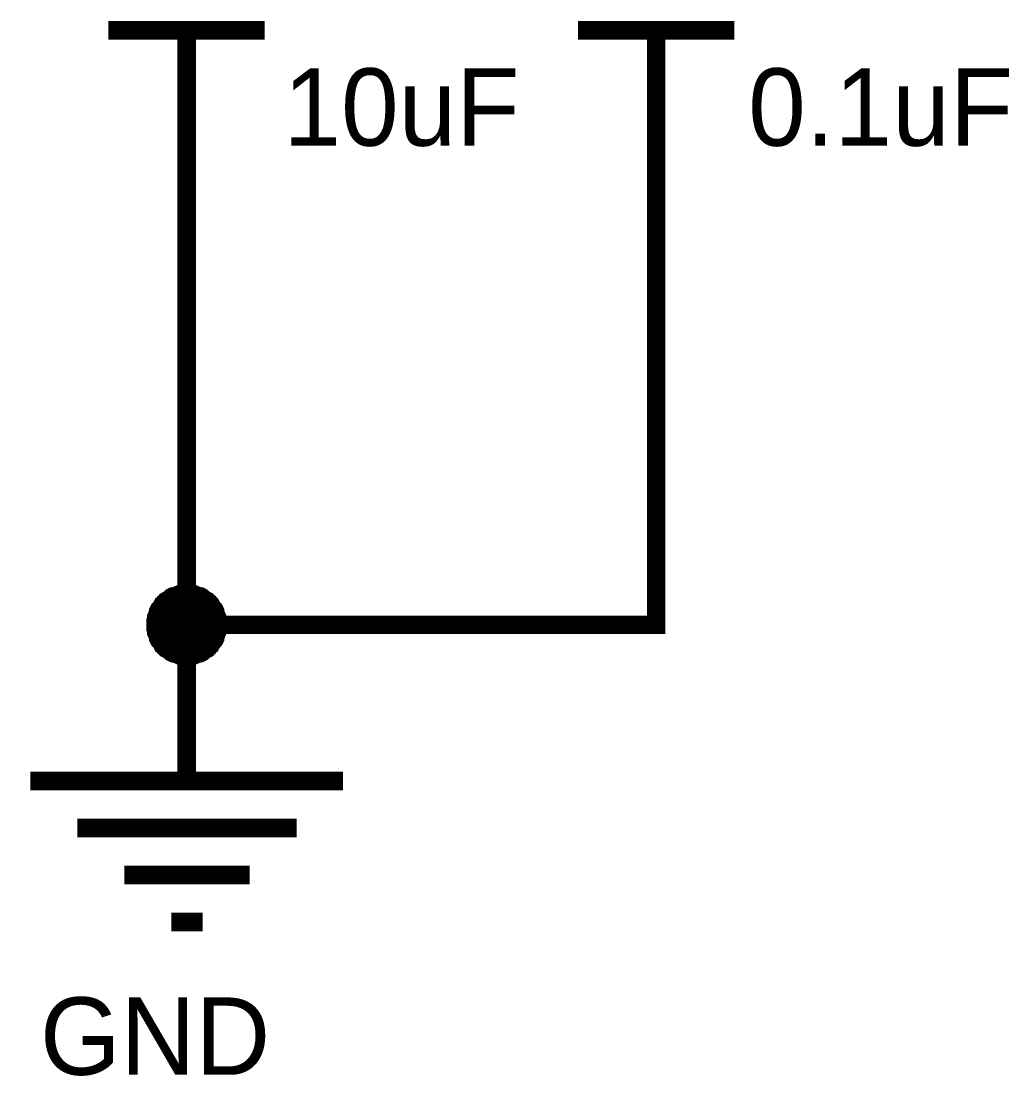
# Model space of a CAD drawing. Header units: millimetres. Extents: x 0 to 19, y 0 to 9.5.
# Drawn here: x 0.794 to 1.426, y 6.811 to 7.486 of the extents above; entities that cross this region are included whole.
import ezdxf

# ---------------------------------------------------------------- set-up
doc = ezdxf.new("R2010")
doc.units = ezdxf.units.MM
doc.header["$MEASUREMENT"] = 0
doc.layers.add('Sheet', color=255, linetype='Continuous')

msp = doc.modelspace()

# ---------------------------------------------------------------- linework, layer by layer
at = {"layer": 'Sheet'}
for points, const_width in [([(0.85017, 7.48001), (0.95009, 7.48001)], 0.0118), ([(0.90013, 7.41989), (0.90013, 7.48001)], 0.0118), ([(1.15036, 7.48001), (1.25028, 7.48001)], 0.0118), ([(1.20032, 7.41989), (1.20032, 7.48001)], 0.0118), ([(0.90013, 7.41989), (0.90013, 7.39999)], 0.0118), ([(1.20032, 7.41989), (1.20032, 7.39999)], 0.0118), ([(0.90013, 7.39999), (0.90013, 7.0998), (1.20032, 7.0998), (1.20032, 7.39999)], 0.0118), ([(0.88024, 7.0998), (0.88024, 7.10068), (0.88024, 7.10201), (0.88068, 7.10289), (0.88068, 7.10378), (0.88068, 7.10466), (0.88112, 7.10555), (0.88156, 7.10687), (0.882, 7.10776), (0.882, 7.10864), (0.88245, 7.10953), (0.88289, 7.10997), (0.88377, 7.11085), (0.88421, 7.11174), (0.88466, 7.11262), (0.88554, 7.11306), (0.88598, 7.11395), (0.88687, 7.11439), (0.88731, 7.11527), (0.88819, 7.11572), (0.88908, 7.11616), (0.88996, 7.11704), (0.8904, 7.11748), (0.89129, 7.11793), (0.89217, 7.11793), (0.89306, 7.11837), (0.89438, 7.11881), (0.89527, 7.11925), (0.89615, 7.11925), (0.89704, 7.11925), (0.89792, 7.11969), (0.89925, 7.11969), (0.90013, 7.11969)], 0.0118), ([(0.88024, 7.0998), (0.88024, 7.10068), (0.88024, 7.10201), (0.88068, 7.10289), (0.88068, 7.10378), (0.88068, 7.10466), (0.88112, 7.10555), (0.88156, 7.10687), (0.882, 7.10776), (0.882, 7.10864), (0.88245, 7.10953), (0.88289, 7.10997), (0.88377, 7.11085), (0.88421, 7.11174), (0.88466, 7.11262), (0.88554, 7.11306), (0.88598, 7.11395), (0.88687, 7.11439), (0.88731, 7.11527), (0.88819, 7.11572), (0.88908, 7.11616), (0.88996, 7.11704), (0.8904, 7.11748), (0.89129, 7.11793), (0.89217, 7.11793), (0.89306, 7.11837), (0.89438, 7.11881), (0.89527, 7.11925), (0.89615, 7.11925), (0.89704, 7.11925), (0.89792, 7.11969), (0.89925, 7.11969), (0.90013, 7.11969)], 0.0118), ([(0.88024, 7.0998), (0.88024, 7.10068), (0.88024, 7.10201), (0.88068, 7.10289), (0.88068, 7.10378), (0.88068, 7.10466), (0.88112, 7.10555), (0.88156, 7.10687), (0.882, 7.10776), (0.882, 7.10864), (0.88245, 7.10953), (0.88289, 7.10997), (0.88377, 7.11085), (0.88421, 7.11174), (0.88466, 7.11262), (0.88554, 7.11306), (0.88598, 7.11395), (0.88687, 7.11439), (0.88731, 7.11527), (0.88819, 7.11572), (0.88908, 7.11616), (0.88996, 7.11704), (0.8904, 7.11748), (0.89129, 7.11793), (0.89217, 7.11793), (0.89306, 7.11837), (0.89438, 7.11881), (0.89527, 7.11925), (0.89615, 7.11925), (0.89704, 7.11925), (0.89792, 7.11969), (0.89925, 7.11969), (0.90013, 7.11969)], 0.0118), ([(0.88024, 7.0998), (0.88024, 7.10068), (0.88024, 7.10201), (0.88068, 7.10289), (0.88068, 7.10378), (0.88068, 7.10466), (0.88112, 7.10555), (0.88156, 7.10687), (0.882, 7.10776), (0.882, 7.10864), (0.88245, 7.10953), (0.88289, 7.10997), (0.88377, 7.11085), (0.88421, 7.11174), (0.88466, 7.11262), (0.88554, 7.11306), (0.88598, 7.11395), (0.88687, 7.11439), (0.88731, 7.11527), (0.88819, 7.11572), (0.88908, 7.11616), (0.88996, 7.11704), (0.8904, 7.11748), (0.89129, 7.11793), (0.89217, 7.11793), (0.89306, 7.11837), (0.89438, 7.11881), (0.89527, 7.11925), (0.89615, 7.11925), (0.89704, 7.11925), (0.89792, 7.11969), (0.89925, 7.11969), (0.90013, 7.11969)], 0.0118), ([(0.90013, 7.11969), (0.90013, 7.11969)], 0.0118), ([(0.90013, 7.11969), (0.90101, 7.11969), (0.90234, 7.11969), (0.90323, 7.11925), (0.90411, 7.11925), (0.90499, 7.11925), (0.90588, 7.11881), (0.9072, 7.11837), (0.90809, 7.11793), (0.90897, 7.11793), (0.90986, 7.11748), (0.9103, 7.11704), (0.91118, 7.11616), (0.91207, 7.11572), (0.91295, 7.11527), (0.91339, 7.11439), (0.91428, 7.11395), (0.91472, 7.11306), (0.9156, 7.11262), (0.91605, 7.11174), (0.91649, 7.11085), (0.91737, 7.10997), (0.91781, 7.10953), (0.91826, 7.10864), (0.91826, 7.10776), (0.9187, 7.10687), (0.91914, 7.10555), (0.91958, 7.10466), (0.91958, 7.10378), (0.91958, 7.10289), (0.92003, 7.10201), (0.92003, 7.10068), (0.92003, 7.0998)], 0.0118), ([(0.90013, 7.11969), (0.90013, 7.11969)], 0.0118), ([(0.90013, 7.11969), (0.90101, 7.11969), (0.90234, 7.11969), (0.90323, 7.11925), (0.90411, 7.11925), (0.90499, 7.11925), (0.90588, 7.11881), (0.9072, 7.11837), (0.90809, 7.11793), (0.90897, 7.11793), (0.90986, 7.11748), (0.9103, 7.11704), (0.91118, 7.11616), (0.91207, 7.11572), (0.91295, 7.11527), (0.91339, 7.11439), (0.91428, 7.11395), (0.91472, 7.11306), (0.9156, 7.11262), (0.91605, 7.11174), (0.91649, 7.11085), (0.91737, 7.10997), (0.91781, 7.10953), (0.91826, 7.10864), (0.91826, 7.10776), (0.9187, 7.10687), (0.91914, 7.10555), (0.91958, 7.10466), (0.91958, 7.10378), (0.91958, 7.10289), (0.92003, 7.10201), (0.92003, 7.10068), (0.92003, 7.0998)], 0.0118), ([(0.90013, 7.11969), (0.90013, 7.11969)], 0.0118), ([(0.90013, 7.11969), (0.90101, 7.11969), (0.90234, 7.11969), (0.90323, 7.11925), (0.90411, 7.11925), (0.90499, 7.11925), (0.90588, 7.11881), (0.9072, 7.11837), (0.90809, 7.11793), (0.90897, 7.11793), (0.90986, 7.11748), (0.9103, 7.11704), (0.91118, 7.11616), (0.91207, 7.11572), (0.91295, 7.11527), (0.91339, 7.11439), (0.91428, 7.11395), (0.91472, 7.11306), (0.9156, 7.11262), (0.91605, 7.11174), (0.91649, 7.11085), (0.91737, 7.10997), (0.91781, 7.10953), (0.91826, 7.10864), (0.91826, 7.10776), (0.9187, 7.10687), (0.91914, 7.10555), (0.91958, 7.10466), (0.91958, 7.10378), (0.91958, 7.10289), (0.92003, 7.10201), (0.92003, 7.10068), (0.92003, 7.0998)], 0.0118), ([(0.90013, 7.11969), (0.90013, 7.11969)], 0.0118), ([(0.90013, 7.11969), (0.90101, 7.11969), (0.90234, 7.11969), (0.90323, 7.11925), (0.90411, 7.11925), (0.90499, 7.11925), (0.90588, 7.11881), (0.9072, 7.11837), (0.90809, 7.11793), (0.90897, 7.11793), (0.90986, 7.11748), (0.9103, 7.11704), (0.91118, 7.11616), (0.91207, 7.11572), (0.91295, 7.11527), (0.91339, 7.11439), (0.91428, 7.11395), (0.91472, 7.11306), (0.9156, 7.11262), (0.91605, 7.11174), (0.91649, 7.11085), (0.91737, 7.10997), (0.91781, 7.10953), (0.91826, 7.10864), (0.91826, 7.10776), (0.9187, 7.10687), (0.91914, 7.10555), (0.91958, 7.10466), (0.91958, 7.10378), (0.91958, 7.10289), (0.92003, 7.10201), (0.92003, 7.10068), (0.92003, 7.0998)], 0.0118), ([(0.88024, 7.0998), (0.88024, 7.10068), (0.88024, 7.10201), (0.88068, 7.10289), (0.88068, 7.10378), (0.88068, 7.10466), (0.88112, 7.10555), (0.88156, 7.10687), (0.882, 7.10776), (0.882, 7.10864), (0.88245, 7.10953), (0.88289, 7.10997), (0.88377, 7.11085), (0.88421, 7.11174), (0.88466, 7.11262), (0.88554, 7.11306), (0.88598, 7.11395), (0.88687, 7.11439), (0.88731, 7.11527), (0.88819, 7.11572), (0.88908, 7.11616), (0.88996, 7.11704), (0.8904, 7.11748), (0.89129, 7.11793), (0.89217, 7.11793), (0.89306, 7.11837), (0.89438, 7.11881), (0.89527, 7.11925), (0.89615, 7.11925), (0.89704, 7.11925), (0.89792, 7.11969), (0.89925, 7.11969), (0.90013, 7.11969)], 0.0039), ([(0.88024, 7.0998), (0.88024, 7.10068), (0.88024, 7.10201), (0.88068, 7.10289), (0.88068, 7.10378), (0.88068, 7.10466), (0.88112, 7.10555), (0.88156, 7.10687), (0.882, 7.10776), (0.882, 7.10864), (0.88245, 7.10953), (0.88289, 7.10997), (0.88377, 7.11085), (0.88421, 7.11174), (0.88466, 7.11262), (0.88554, 7.11306), (0.88598, 7.11395), (0.88687, 7.11439), (0.88731, 7.11527), (0.88819, 7.11572), (0.88908, 7.11616), (0.88996, 7.11704), (0.8904, 7.11748), (0.89129, 7.11793), (0.89217, 7.11793), (0.89306, 7.11837), (0.89438, 7.11881), (0.89527, 7.11925), (0.89615, 7.11925), (0.89704, 7.11925), (0.89792, 7.11969), (0.89925, 7.11969), (0.90013, 7.11969)], 0.0039), ([(0.88024, 7.0998), (0.88024, 7.10068), (0.88024, 7.10201), (0.88068, 7.10289), (0.88068, 7.10378), (0.88068, 7.10466), (0.88112, 7.10555), (0.88156, 7.10687), (0.882, 7.10776), (0.882, 7.10864), (0.88245, 7.10953), (0.88289, 7.10997), (0.88377, 7.11085), (0.88421, 7.11174), (0.88466, 7.11262), (0.88554, 7.11306), (0.88598, 7.11395), (0.88687, 7.11439), (0.88731, 7.11527), (0.88819, 7.11572), (0.88908, 7.11616), (0.88996, 7.11704), (0.8904, 7.11748), (0.89129, 7.11793), (0.89217, 7.11793), (0.89306, 7.11837), (0.89438, 7.11881), (0.89527, 7.11925), (0.89615, 7.11925), (0.89704, 7.11925), (0.89792, 7.11969), (0.89925, 7.11969), (0.90013, 7.11969)], 0.0039), ([(0.88024, 7.0998), (0.88024, 7.10068), (0.88024, 7.10201), (0.88068, 7.10289), (0.88068, 7.10378), (0.88068, 7.10466), (0.88112, 7.10555), (0.88156, 7.10687), (0.882, 7.10776), (0.882, 7.10864), (0.88245, 7.10953), (0.88289, 7.10997), (0.88377, 7.11085), (0.88421, 7.11174), (0.88466, 7.11262), (0.88554, 7.11306), (0.88598, 7.11395), (0.88687, 7.11439), (0.88731, 7.11527), (0.88819, 7.11572), (0.88908, 7.11616), (0.88996, 7.11704), (0.8904, 7.11748), (0.89129, 7.11793), (0.89217, 7.11793), (0.89306, 7.11837), (0.89438, 7.11881), (0.89527, 7.11925), (0.89615, 7.11925), (0.89704, 7.11925), (0.89792, 7.11969), (0.89925, 7.11969), (0.90013, 7.11969)], 0.0039), ([(0.90013, 7.11969), (0.90013, 7.11969)], 0.0039), ([(0.90013, 7.11969), (0.90101, 7.11969), (0.90234, 7.11969), (0.90323, 7.11925), (0.90411, 7.11925), (0.90499, 7.11925), (0.90588, 7.11881), (0.9072, 7.11837), (0.90809, 7.11793), (0.90897, 7.11793), (0.90986, 7.11748), (0.9103, 7.11704), (0.91118, 7.11616), (0.91207, 7.11572), (0.91295, 7.11527), (0.91339, 7.11439), (0.91428, 7.11395), (0.91472, 7.11306), (0.9156, 7.11262), (0.91605, 7.11174), (0.91649, 7.11085), (0.91737, 7.10997), (0.91781, 7.10953), (0.91826, 7.10864), (0.91826, 7.10776), (0.9187, 7.10687), (0.91914, 7.10555), (0.91958, 7.10466), (0.91958, 7.10378), (0.91958, 7.10289), (0.92003, 7.10201), (0.92003, 7.10068), (0.92003, 7.0998)], 0.0039), ([(0.90013, 7.11969), (0.90013, 7.11969)], 0.0039), ([(0.90013, 7.11969), (0.90101, 7.11969), (0.90234, 7.11969), (0.90323, 7.11925), (0.90411, 7.11925), (0.90499, 7.11925), (0.90588, 7.11881), (0.9072, 7.11837), (0.90809, 7.11793), (0.90897, 7.11793), (0.90986, 7.11748), (0.9103, 7.11704), (0.91118, 7.11616), (0.91207, 7.11572), (0.91295, 7.11527), (0.91339, 7.11439), (0.91428, 7.11395), (0.91472, 7.11306), (0.9156, 7.11262), (0.91605, 7.11174), (0.91649, 7.11085), (0.91737, 7.10997), (0.91781, 7.10953), (0.91826, 7.10864), (0.91826, 7.10776), (0.9187, 7.10687), (0.91914, 7.10555), (0.91958, 7.10466), (0.91958, 7.10378), (0.91958, 7.10289), (0.92003, 7.10201), (0.92003, 7.10068), (0.92003, 7.0998)], 0.0039), ([(0.90013, 7.11969), (0.90013, 7.11969)], 0.0039), ([(0.90013, 7.11969), (0.90101, 7.11969), (0.90234, 7.11969), (0.90323, 7.11925), (0.90411, 7.11925), (0.90499, 7.11925), (0.90588, 7.11881), (0.9072, 7.11837), (0.90809, 7.11793), (0.90897, 7.11793), (0.90986, 7.11748), (0.9103, 7.11704), (0.91118, 7.11616), (0.91207, 7.11572), (0.91295, 7.11527), (0.91339, 7.11439), (0.91428, 7.11395), (0.91472, 7.11306), (0.9156, 7.11262), (0.91605, 7.11174), (0.91649, 7.11085), (0.91737, 7.10997), (0.91781, 7.10953), (0.91826, 7.10864), (0.91826, 7.10776), (0.9187, 7.10687), (0.91914, 7.10555), (0.91958, 7.10466), (0.91958, 7.10378), (0.91958, 7.10289), (0.92003, 7.10201), (0.92003, 7.10068), (0.92003, 7.0998)], 0.0039), ([(0.90013, 7.11969), (0.90013, 7.11969)], 0.0039), ([(0.90013, 7.11969), (0.90101, 7.11969), (0.90234, 7.11969), (0.90323, 7.11925), (0.90411, 7.11925), (0.90499, 7.11925), (0.90588, 7.11881), (0.9072, 7.11837), (0.90809, 7.11793), (0.90897, 7.11793), (0.90986, 7.11748), (0.9103, 7.11704), (0.91118, 7.11616), (0.91207, 7.11572), (0.91295, 7.11527), (0.91339, 7.11439), (0.91428, 7.11395), (0.91472, 7.11306), (0.9156, 7.11262), (0.91605, 7.11174), (0.91649, 7.11085), (0.91737, 7.10997), (0.91781, 7.10953), (0.91826, 7.10864), (0.91826, 7.10776), (0.9187, 7.10687), (0.91914, 7.10555), (0.91958, 7.10466), (0.91958, 7.10378), (0.91958, 7.10289), (0.92003, 7.10201), (0.92003, 7.10068), (0.92003, 7.0998)], 0.0039), ([(0.90013, 7.07991), (0.89925, 7.07991), (0.89792, 7.07991), (0.89704, 7.08035), (0.89615, 7.08035), (0.89527, 7.08035), (0.89438, 7.08079), (0.89306, 7.08123), (0.89217, 7.08167), (0.89129, 7.08167), (0.8904, 7.08212), (0.88996, 7.08256), (0.88908, 7.08344), (0.88819, 7.08388), (0.88731, 7.08433), (0.88687, 7.08521), (0.88598, 7.08565), (0.88554, 7.08654), (0.88466, 7.08698), (0.88421, 7.08786), (0.88377, 7.08875), (0.88289, 7.08963), (0.88245, 7.09007), (0.882, 7.09096), (0.882, 7.09184), (0.88156, 7.09273), (0.88112, 7.09405), (0.88068, 7.09494), (0.88068, 7.09582), (0.88068, 7.09671), (0.88024, 7.09759), (0.88024, 7.09892), (0.88024, 7.0998)], 0.0118), ([(0.88024, 7.0998), (0.88024, 7.0998)], 0.0118), ([(0.90013, 7.07991), (0.89925, 7.07991), (0.89792, 7.07991), (0.89704, 7.08035), (0.89615, 7.08035), (0.89527, 7.08035), (0.89438, 7.08079), (0.89306, 7.08123), (0.89217, 7.08167), (0.89129, 7.08167), (0.8904, 7.08212), (0.88996, 7.08256), (0.88908, 7.08344), (0.88819, 7.08388), (0.88731, 7.08433), (0.88687, 7.08521), (0.88598, 7.08565), (0.88554, 7.08654), (0.88466, 7.08698), (0.88421, 7.08786), (0.88377, 7.08875), (0.88289, 7.08963), (0.88245, 7.09007), (0.882, 7.09096), (0.882, 7.09184), (0.88156, 7.09273), (0.88112, 7.09405), (0.88068, 7.09494), (0.88068, 7.09582), (0.88068, 7.09671), (0.88024, 7.09759), (0.88024, 7.09892), (0.88024, 7.0998)], 0.0118), ([(0.88024, 7.0998), (0.88024, 7.0998)], 0.0118), ([(0.90013, 7.07991), (0.89925, 7.07991), (0.89792, 7.07991), (0.89704, 7.08035), (0.89615, 7.08035), (0.89527, 7.08035), (0.89438, 7.08079), (0.89306, 7.08123), (0.89217, 7.08167), (0.89129, 7.08167), (0.8904, 7.08212), (0.88996, 7.08256), (0.88908, 7.08344), (0.88819, 7.08388), (0.88731, 7.08433), (0.88687, 7.08521), (0.88598, 7.08565), (0.88554, 7.08654), (0.88466, 7.08698), (0.88421, 7.08786), (0.88377, 7.08875), (0.88289, 7.08963), (0.88245, 7.09007), (0.882, 7.09096), (0.882, 7.09184), (0.88156, 7.09273), (0.88112, 7.09405), (0.88068, 7.09494), (0.88068, 7.09582), (0.88068, 7.09671), (0.88024, 7.09759), (0.88024, 7.09892), (0.88024, 7.0998)], 0.0118), ([(0.88024, 7.0998), (0.88024, 7.0998)], 0.0118), ([(0.90013, 7.07991), (0.89925, 7.07991), (0.89792, 7.07991), (0.89704, 7.08035), (0.89615, 7.08035), (0.89527, 7.08035), (0.89438, 7.08079), (0.89306, 7.08123), (0.89217, 7.08167), (0.89129, 7.08167), (0.8904, 7.08212), (0.88996, 7.08256), (0.88908, 7.08344), (0.88819, 7.08388), (0.88731, 7.08433), (0.88687, 7.08521), (0.88598, 7.08565), (0.88554, 7.08654), (0.88466, 7.08698), (0.88421, 7.08786), (0.88377, 7.08875), (0.88289, 7.08963), (0.88245, 7.09007), (0.882, 7.09096), (0.882, 7.09184), (0.88156, 7.09273), (0.88112, 7.09405), (0.88068, 7.09494), (0.88068, 7.09582), (0.88068, 7.09671), (0.88024, 7.09759), (0.88024, 7.09892), (0.88024, 7.0998)], 0.0118), ([(0.88024, 7.0998), (0.88024, 7.0998)], 0.0118), ([(0.90013, 7.0998), (0.90013, 6.99988)], 0.0118), ([(0.92003, 7.0998), (0.92003, 7.09892), (0.92003, 7.09759), (0.91958, 7.09671), (0.91958, 7.09582), (0.91958, 7.09494), (0.91914, 7.09405), (0.9187, 7.09273), (0.91826, 7.09184), (0.91826, 7.09096), (0.91781, 7.09007), (0.91737, 7.08963), (0.91649, 7.08875), (0.91605, 7.08786), (0.9156, 7.08698), (0.91472, 7.08654), (0.91428, 7.08565), (0.91339, 7.08521), (0.91295, 7.08433), (0.91207, 7.08388), (0.91118, 7.08344), (0.9103, 7.08256), (0.90986, 7.08212), (0.90897, 7.08167), (0.90809, 7.08167), (0.9072, 7.08123), (0.90588, 7.08079), (0.90499, 7.08035), (0.90411, 7.08035), (0.90323, 7.08035), (0.90234, 7.07991), (0.90101, 7.07991), (0.90013, 7.07991)], 0.0118), ([(0.92003, 7.0998), (0.92003, 7.09892), (0.92003, 7.09759), (0.91958, 7.09671), (0.91958, 7.09582), (0.91958, 7.09494), (0.91914, 7.09405), (0.9187, 7.09273), (0.91826, 7.09184), (0.91826, 7.09096), (0.91781, 7.09007), (0.91737, 7.08963), (0.91649, 7.08875), (0.91605, 7.08786), (0.9156, 7.08698), (0.91472, 7.08654), (0.91428, 7.08565), (0.91339, 7.08521), (0.91295, 7.08433), (0.91207, 7.08388), (0.91118, 7.08344), (0.9103, 7.08256), (0.90986, 7.08212), (0.90897, 7.08167), (0.90809, 7.08167), (0.9072, 7.08123), (0.90588, 7.08079), (0.90499, 7.08035), (0.90411, 7.08035), (0.90323, 7.08035), (0.90234, 7.07991), (0.90101, 7.07991), (0.90013, 7.07991)], 0.0118), ([(0.92003, 7.0998), (0.92003, 7.09892), (0.92003, 7.09759), (0.91958, 7.09671), (0.91958, 7.09582), (0.91958, 7.09494), (0.91914, 7.09405), (0.9187, 7.09273), (0.91826, 7.09184), (0.91826, 7.09096), (0.91781, 7.09007), (0.91737, 7.08963), (0.91649, 7.08875), (0.91605, 7.08786), (0.9156, 7.08698), (0.91472, 7.08654), (0.91428, 7.08565), (0.91339, 7.08521), (0.91295, 7.08433), (0.91207, 7.08388), (0.91118, 7.08344), (0.9103, 7.08256), (0.90986, 7.08212), (0.90897, 7.08167), (0.90809, 7.08167), (0.9072, 7.08123), (0.90588, 7.08079), (0.90499, 7.08035), (0.90411, 7.08035), (0.90323, 7.08035), (0.90234, 7.07991), (0.90101, 7.07991), (0.90013, 7.07991)], 0.0118), ([(0.92003, 7.0998), (0.92003, 7.09892), (0.92003, 7.09759), (0.91958, 7.09671), (0.91958, 7.09582), (0.91958, 7.09494), (0.91914, 7.09405), (0.9187, 7.09273), (0.91826, 7.09184), (0.91826, 7.09096), (0.91781, 7.09007), (0.91737, 7.08963), (0.91649, 7.08875), (0.91605, 7.08786), (0.9156, 7.08698), (0.91472, 7.08654), (0.91428, 7.08565), (0.91339, 7.08521), (0.91295, 7.08433), (0.91207, 7.08388), (0.91118, 7.08344), (0.9103, 7.08256), (0.90986, 7.08212), (0.90897, 7.08167), (0.90809, 7.08167), (0.9072, 7.08123), (0.90588, 7.08079), (0.90499, 7.08035), (0.90411, 7.08035), (0.90323, 7.08035), (0.90234, 7.07991), (0.90101, 7.07991), (0.90013, 7.07991)], 0.0118), ([(0.92003, 7.0998), (0.92003, 7.0998), (0.92003, 7.0998), (0.92003, 7.0998), (0.92003, 7.0998), (0.92003, 7.0998), (0.92003, 7.0998), (0.92003, 7.0998), (0.92003, 7.0998), (0.92003, 7.0998), (0.92003, 7.0998), (0.92003, 7.0998), (0.92003, 7.0998), (0.92003, 7.0998), (0.92003, 7.0998), (0.92003, 7.0998), (0.92003, 7.0998), (0.92003, 7.0998), (0.92003, 7.0998), (0.92003, 7.0998), (0.92003, 7.0998), (0.92003, 7.0998), (0.92003, 7.0998), (0.92003, 7.0998), (0.92003, 7.0998), (0.92003, 7.0998), (0.92003, 7.0998), (0.92003, 7.0998), (0.92003, 7.0998), (0.92003, 7.0998), (0.92003, 7.0998), (0.92003, 7.0998), (0.92003, 7.0998)], 0.0118), ([(0.92003, 7.0998), (0.92003, 7.0998)], 0.0118), ([(0.92003, 7.0998), (0.92003, 7.0998), (0.92003, 7.0998), (0.92003, 7.0998), (0.92003, 7.0998), (0.92003, 7.0998), (0.92003, 7.0998), (0.92003, 7.0998), (0.92003, 7.0998), (0.92003, 7.0998), (0.92003, 7.0998), (0.92003, 7.0998), (0.92003, 7.0998), (0.92003, 7.0998), (0.92003, 7.0998), (0.92003, 7.0998), (0.92003, 7.0998), (0.92003, 7.0998), (0.92003, 7.0998), (0.92003, 7.0998), (0.92003, 7.0998), (0.92003, 7.0998), (0.92003, 7.0998), (0.92003, 7.0998), (0.92003, 7.0998), (0.92003, 7.0998), (0.92003, 7.0998), (0.92003, 7.0998), (0.92003, 7.0998), (0.92003, 7.0998), (0.92003, 7.0998), (0.92003, 7.0998), (0.92003, 7.0998)], 0.0118), ([(0.92003, 7.0998), (0.92003, 7.0998)], 0.0118), ([(0.92003, 7.0998), (0.92003, 7.0998), (0.92003, 7.0998), (0.92003, 7.0998), (0.92003, 7.0998), (0.92003, 7.0998), (0.92003, 7.0998), (0.92003, 7.0998), (0.92003, 7.0998), (0.92003, 7.0998), (0.92003, 7.0998), (0.92003, 7.0998), (0.92003, 7.0998), (0.92003, 7.0998), (0.92003, 7.0998), (0.92003, 7.0998), (0.92003, 7.0998), (0.92003, 7.0998), (0.92003, 7.0998), (0.92003, 7.0998), (0.92003, 7.0998), (0.92003, 7.0998), (0.92003, 7.0998), (0.92003, 7.0998), (0.92003, 7.0998), (0.92003, 7.0998), (0.92003, 7.0998), (0.92003, 7.0998), (0.92003, 7.0998), (0.92003, 7.0998), (0.92003, 7.0998), (0.92003, 7.0998), (0.92003, 7.0998)], 0.0118), ([(0.92003, 7.0998), (0.92003, 7.0998)], 0.0118), ([(0.92003, 7.0998), (0.92003, 7.0998), (0.92003, 7.0998), (0.92003, 7.0998), (0.92003, 7.0998), (0.92003, 7.0998), (0.92003, 7.0998), (0.92003, 7.0998), (0.92003, 7.0998), (0.92003, 7.0998), (0.92003, 7.0998), (0.92003, 7.0998), (0.92003, 7.0998), (0.92003, 7.0998), (0.92003, 7.0998), (0.92003, 7.0998), (0.92003, 7.0998), (0.92003, 7.0998), (0.92003, 7.0998), (0.92003, 7.0998), (0.92003, 7.0998), (0.92003, 7.0998), (0.92003, 7.0998), (0.92003, 7.0998), (0.92003, 7.0998), (0.92003, 7.0998), (0.92003, 7.0998), (0.92003, 7.0998), (0.92003, 7.0998), (0.92003, 7.0998), (0.92003, 7.0998), (0.92003, 7.0998), (0.92003, 7.0998)], 0.0118), ([(0.92003, 7.0998), (0.92003, 7.0998)], 0.0118), ([(0.90013, 7.07991), (0.89925, 7.07991), (0.89792, 7.07991), (0.89704, 7.08035), (0.89615, 7.08035), (0.89527, 7.08035), (0.89438, 7.08079), (0.89306, 7.08123), (0.89217, 7.08167), (0.89129, 7.08167), (0.8904, 7.08212), (0.88996, 7.08256), (0.88908, 7.08344), (0.88819, 7.08388), (0.88731, 7.08433), (0.88687, 7.08521), (0.88598, 7.08565), (0.88554, 7.08654), (0.88466, 7.08698), (0.88421, 7.08786), (0.88377, 7.08875), (0.88289, 7.08963), (0.88245, 7.09007), (0.882, 7.09096), (0.882, 7.09184), (0.88156, 7.09273), (0.88112, 7.09405), (0.88068, 7.09494), (0.88068, 7.09582), (0.88068, 7.09671), (0.88024, 7.09759), (0.88024, 7.09892), (0.88024, 7.0998)], 0.0039), ([(0.88024, 7.0998), (0.88024, 7.0998)], 0.0039), ([(0.90013, 7.07991), (0.89925, 7.07991), (0.89792, 7.07991), (0.89704, 7.08035), (0.89615, 7.08035), (0.89527, 7.08035), (0.89438, 7.08079), (0.89306, 7.08123), (0.89217, 7.08167), (0.89129, 7.08167), (0.8904, 7.08212), (0.88996, 7.08256), (0.88908, 7.08344), (0.88819, 7.08388), (0.88731, 7.08433), (0.88687, 7.08521), (0.88598, 7.08565), (0.88554, 7.08654), (0.88466, 7.08698), (0.88421, 7.08786), (0.88377, 7.08875), (0.88289, 7.08963), (0.88245, 7.09007), (0.882, 7.09096), (0.882, 7.09184), (0.88156, 7.09273), (0.88112, 7.09405), (0.88068, 7.09494), (0.88068, 7.09582), (0.88068, 7.09671), (0.88024, 7.09759), (0.88024, 7.09892), (0.88024, 7.0998)], 0.0039), ([(0.88024, 7.0998), (0.88024, 7.0998)], 0.0039), ([(0.90013, 7.07991), (0.89925, 7.07991), (0.89792, 7.07991), (0.89704, 7.08035), (0.89615, 7.08035), (0.89527, 7.08035), (0.89438, 7.08079), (0.89306, 7.08123), (0.89217, 7.08167), (0.89129, 7.08167), (0.8904, 7.08212), (0.88996, 7.08256), (0.88908, 7.08344), (0.88819, 7.08388), (0.88731, 7.08433), (0.88687, 7.08521), (0.88598, 7.08565), (0.88554, 7.08654), (0.88466, 7.08698), (0.88421, 7.08786), (0.88377, 7.08875), (0.88289, 7.08963), (0.88245, 7.09007), (0.882, 7.09096), (0.882, 7.09184), (0.88156, 7.09273), (0.88112, 7.09405), (0.88068, 7.09494), (0.88068, 7.09582), (0.88068, 7.09671), (0.88024, 7.09759), (0.88024, 7.09892), (0.88024, 7.0998)], 0.0039), ([(0.88024, 7.0998), (0.88024, 7.0998)], 0.0039), ([(0.90013, 7.07991), (0.89925, 7.07991), (0.89792, 7.07991), (0.89704, 7.08035), (0.89615, 7.08035), (0.89527, 7.08035), (0.89438, 7.08079), (0.89306, 7.08123), (0.89217, 7.08167), (0.89129, 7.08167), (0.8904, 7.08212), (0.88996, 7.08256), (0.88908, 7.08344), (0.88819, 7.08388), (0.88731, 7.08433), (0.88687, 7.08521), (0.88598, 7.08565), (0.88554, 7.08654), (0.88466, 7.08698), (0.88421, 7.08786), (0.88377, 7.08875), (0.88289, 7.08963), (0.88245, 7.09007), (0.882, 7.09096), (0.882, 7.09184), (0.88156, 7.09273), (0.88112, 7.09405), (0.88068, 7.09494), (0.88068, 7.09582), (0.88068, 7.09671), (0.88024, 7.09759), (0.88024, 7.09892), (0.88024, 7.0998)], 0.0039), ([(0.88024, 7.0998), (0.88024, 7.0998)], 0.0039), ([(0.92003, 7.0998), (0.92003, 7.09892), (0.92003, 7.09759), (0.91958, 7.09671), (0.91958, 7.09582), (0.91958, 7.09494), (0.91914, 7.09405), (0.9187, 7.09273), (0.91826, 7.09184), (0.91826, 7.09096), (0.91781, 7.09007), (0.91737, 7.08963), (0.91649, 7.08875), (0.91605, 7.08786), (0.9156, 7.08698), (0.91472, 7.08654), (0.91428, 7.08565), (0.91339, 7.08521), (0.91295, 7.08433), (0.91207, 7.08388), (0.91118, 7.08344), (0.9103, 7.08256), (0.90986, 7.08212), (0.90897, 7.08167), (0.90809, 7.08167), (0.9072, 7.08123), (0.90588, 7.08079), (0.90499, 7.08035), (0.90411, 7.08035), (0.90323, 7.08035), (0.90234, 7.07991), (0.90101, 7.07991), (0.90013, 7.07991)], 0.0039), ([(0.92003, 7.0998), (0.92003, 7.09892), (0.92003, 7.09759), (0.91958, 7.09671), (0.91958, 7.09582), (0.91958, 7.09494), (0.91914, 7.09405), (0.9187, 7.09273), (0.91826, 7.09184), (0.91826, 7.09096), (0.91781, 7.09007), (0.91737, 7.08963), (0.91649, 7.08875), (0.91605, 7.08786), (0.9156, 7.08698), (0.91472, 7.08654), (0.91428, 7.08565), (0.91339, 7.08521), (0.91295, 7.08433), (0.91207, 7.08388), (0.91118, 7.08344), (0.9103, 7.08256), (0.90986, 7.08212), (0.90897, 7.08167), (0.90809, 7.08167), (0.9072, 7.08123), (0.90588, 7.08079), (0.90499, 7.08035), (0.90411, 7.08035), (0.90323, 7.08035), (0.90234, 7.07991), (0.90101, 7.07991), (0.90013, 7.07991)], 0.0039), ([(0.92003, 7.0998), (0.92003, 7.09892), (0.92003, 7.09759), (0.91958, 7.09671), (0.91958, 7.09582), (0.91958, 7.09494), (0.91914, 7.09405), (0.9187, 7.09273), (0.91826, 7.09184), (0.91826, 7.09096), (0.91781, 7.09007), (0.91737, 7.08963), (0.91649, 7.08875), (0.91605, 7.08786), (0.9156, 7.08698), (0.91472, 7.08654), (0.91428, 7.08565), (0.91339, 7.08521), (0.91295, 7.08433), (0.91207, 7.08388), (0.91118, 7.08344), (0.9103, 7.08256), (0.90986, 7.08212), (0.90897, 7.08167), (0.90809, 7.08167), (0.9072, 7.08123), (0.90588, 7.08079), (0.90499, 7.08035), (0.90411, 7.08035), (0.90323, 7.08035), (0.90234, 7.07991), (0.90101, 7.07991), (0.90013, 7.07991)], 0.0039), ([(0.92003, 7.0998), (0.92003, 7.09892), (0.92003, 7.09759), (0.91958, 7.09671), (0.91958, 7.09582), (0.91958, 7.09494), (0.91914, 7.09405), (0.9187, 7.09273), (0.91826, 7.09184), (0.91826, 7.09096), (0.91781, 7.09007), (0.91737, 7.08963), (0.91649, 7.08875), (0.91605, 7.08786), (0.9156, 7.08698), (0.91472, 7.08654), (0.91428, 7.08565), (0.91339, 7.08521), (0.91295, 7.08433), (0.91207, 7.08388), (0.91118, 7.08344), (0.9103, 7.08256), (0.90986, 7.08212), (0.90897, 7.08167), (0.90809, 7.08167), (0.9072, 7.08123), (0.90588, 7.08079), (0.90499, 7.08035), (0.90411, 7.08035), (0.90323, 7.08035), (0.90234, 7.07991), (0.90101, 7.07991), (0.90013, 7.07991)], 0.0039), ([(0.92003, 7.0998), (0.92003, 7.0998), (0.92003, 7.0998), (0.92003, 7.0998), (0.92003, 7.0998), (0.92003, 7.0998), (0.92003, 7.0998), (0.92003, 7.0998), (0.92003, 7.0998), (0.92003, 7.0998), (0.92003, 7.0998), (0.92003, 7.0998), (0.92003, 7.0998), (0.92003, 7.0998), (0.92003, 7.0998), (0.92003, 7.0998), (0.92003, 7.0998), (0.92003, 7.0998), (0.92003, 7.0998), (0.92003, 7.0998), (0.92003, 7.0998), (0.92003, 7.0998), (0.92003, 7.0998), (0.92003, 7.0998), (0.92003, 7.0998), (0.92003, 7.0998), (0.92003, 7.0998), (0.92003, 7.0998), (0.92003, 7.0998), (0.92003, 7.0998), (0.92003, 7.0998), (0.92003, 7.0998), (0.92003, 7.0998)], 0.0039), ([(0.92003, 7.0998), (0.92003, 7.0998)], 0.0039), ([(0.92003, 7.0998), (0.92003, 7.0998), (0.92003, 7.0998), (0.92003, 7.0998), (0.92003, 7.0998), (0.92003, 7.0998), (0.92003, 7.0998), (0.92003, 7.0998), (0.92003, 7.0998), (0.92003, 7.0998), (0.92003, 7.0998), (0.92003, 7.0998), (0.92003, 7.0998), (0.92003, 7.0998), (0.92003, 7.0998), (0.92003, 7.0998), (0.92003, 7.0998), (0.92003, 7.0998), (0.92003, 7.0998), (0.92003, 7.0998), (0.92003, 7.0998), (0.92003, 7.0998), (0.92003, 7.0998), (0.92003, 7.0998), (0.92003, 7.0998), (0.92003, 7.0998), (0.92003, 7.0998), (0.92003, 7.0998), (0.92003, 7.0998), (0.92003, 7.0998), (0.92003, 7.0998), (0.92003, 7.0998), (0.92003, 7.0998)], 0.0039), ([(0.92003, 7.0998), (0.92003, 7.0998)], 0.0039), ([(0.92003, 7.0998), (0.92003, 7.0998), (0.92003, 7.0998), (0.92003, 7.0998), (0.92003, 7.0998), (0.92003, 7.0998), (0.92003, 7.0998), (0.92003, 7.0998), (0.92003, 7.0998), (0.92003, 7.0998), (0.92003, 7.0998), (0.92003, 7.0998), (0.92003, 7.0998), (0.92003, 7.0998), (0.92003, 7.0998), (0.92003, 7.0998), (0.92003, 7.0998), (0.92003, 7.0998), (0.92003, 7.0998), (0.92003, 7.0998), (0.92003, 7.0998), (0.92003, 7.0998), (0.92003, 7.0998), (0.92003, 7.0998), (0.92003, 7.0998), (0.92003, 7.0998), (0.92003, 7.0998), (0.92003, 7.0998), (0.92003, 7.0998), (0.92003, 7.0998), (0.92003, 7.0998), (0.92003, 7.0998), (0.92003, 7.0998)], 0.0039), ([(0.92003, 7.0998), (0.92003, 7.0998)], 0.0039), ([(0.92003, 7.0998), (0.92003, 7.0998), (0.92003, 7.0998), (0.92003, 7.0998), (0.92003, 7.0998), (0.92003, 7.0998), (0.92003, 7.0998), (0.92003, 7.0998), (0.92003, 7.0998), (0.92003, 7.0998), (0.92003, 7.0998), (0.92003, 7.0998), (0.92003, 7.0998), (0.92003, 7.0998), (0.92003, 7.0998), (0.92003, 7.0998), (0.92003, 7.0998), (0.92003, 7.0998), (0.92003, 7.0998), (0.92003, 7.0998), (0.92003, 7.0998), (0.92003, 7.0998), (0.92003, 7.0998), (0.92003, 7.0998), (0.92003, 7.0998), (0.92003, 7.0998), (0.92003, 7.0998), (0.92003, 7.0998), (0.92003, 7.0998), (0.92003, 7.0998), (0.92003, 7.0998), (0.92003, 7.0998), (0.92003, 7.0998)], 0.0039), ([(0.92003, 7.0998), (0.92003, 7.0998)], 0.0039), ([(0.80021, 6.99988), (1.00005, 6.99988)], 0.0118), ([(0.83028, 6.96982), (0.97043, 6.96982)], 0.0118), ([(0.86034, 6.93976), (0.94036, 6.93976)], 0.0118), ([(0.8904, 6.90969), (0.9103, 6.90969)], 0.0118)]:
    msp.add_lwpolyline(points, dxfattribs=dict(at, const_width=const_width))
at = {"layer": 'Sheet', "const_width": 0.02}
msp.add_lwpolyline([(0.89, 7.1, 1), (0.91, 7.1, 1)], format="xyb", close=True, dxfattribs=at)

# ---------------------------------------------------------------- texts
at = {"layer": 'Sheet'}
for s, p in [('10uF', (0.96203, 7.40618)), ('0.1uF', (1.25912, 7.40618)), ('GND', (0.8064, 6.81199))]:
    msp.add_text(s, height=0.049516, dxfattribs=at).set_placement(p)

doc.saveas('drawing.dxf')
